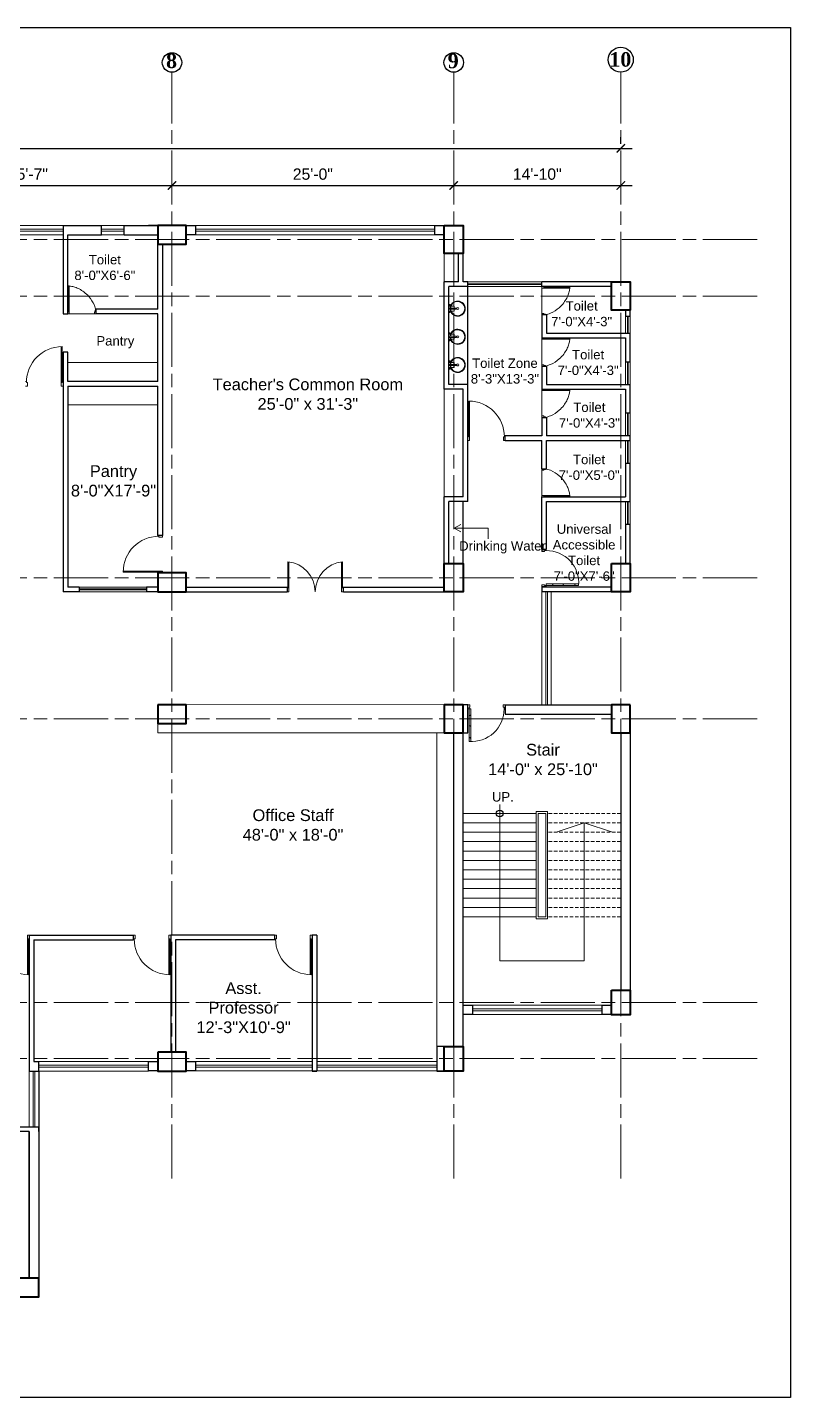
# Model space of a CAD drawing. Header units: inches. Extents: x -12 to 20935469, y -1604 to 24729220.
# Drawn here: x 20865384 to 20866197, y 24718738 to 24720196 of the extents above; entities that cross this region are included whole.
import ezdxf

# ---------------------------------------------------------------- set-up
doc = ezdxf.new("R2010")
doc.units = ezdxf.units.IN
doc.header["$LTSCALE"] = 0.03
doc.header["$MEASUREMENT"] = 0
doc.header["$PDMODE"] = 32
doc.header["$PDSIZE"] = 15
doc.linetypes.add('ACAD_ISO08W100', pattern=[36, 24, -3, 6, -3])
doc.linetypes.add('DASHED2', pattern=[0.375, 0.25, -0.125])
for name, color, linetype, lineweight in [('column', 1, 'Continuous', 40), ('Dim Line', 252, 'Continuous', 13), ('Door', 7, 'Continuous', 18), ('Gas', 21, 'Continuous', 5), ('Glass Line', 252, 'Continuous', 9), ('Grid Line', 252, 'Continuous', 18), ('Hatch', 253, 'Continuous', 15), ('Main Wall', 7, 'Continuous', 30), ('RAIL', 23, 'Continuous', 13), ('STAIR', 46, 'Continuous', 15), ('TOILET FIXTURE', 142, 'Continuous', 5), ('wind.', 150, 'Continuous', 20)]:
    doc.layers.add(name, color=color, linetype=linetype, lineweight=lineweight)
doc.layers.add('FUR', color=251, linetype='Continuous')
doc.layers.add('TEXT', color=7, linetype='Continuous')
doc.styles.add('2', font='swisscl.ttf')
doc.styles.add('RomanS', font='arial.ttf', dxfattribs={"height": 12})
doc.styles.get("Standard").update_dxf_attribs({"font": 'timesbd.ttf'})
doc.dimstyles.new('Aec_Arch_I', dxfattribs={"dimscale": 96, "dimtxt": 12, "dimasz": 0.09375, "dimexe": 0.125, "dimexo": 0.125, "dimgap": 0.0625, "dimtad": 1, "dimdec": 0, "dimzin": 3, "dimdsep": 46, "dimlunit": 4, "dimtxsty": 'RomanS', "dimblk1": 'ARCHTICK', "dimblk2": 'ARCHTICK', "dimsah": 1, "dimcen": 0.09375, "dimdle": 0.125, "dimadec": 0, "dimazin": 0, "dimtfac": 0.75, "dimtdec": 0, "dimtmove": 2, "dimatfit": 3, "dimldrblk": 'ARCHTICK', "dimfxl": 1, "dimfrac": 1, "dimtolj": 1, "dimtzin": 0, "dimarcsym": 0})

# ---------------------------------------------------------------- blocks, each defined once
blk = doc.blocks.new('_ArchTick')
at = {"color": 0, "linetype": 'ByBlock', "lineweight": 35, "const_width": 0.15}
blk.add_lwpolyline([(-0.5, -0.5), (0.5, 0.5)], dxfattribs=at)
blk = doc.blocks.new('*D23')
at = {"layer": 'Defpoints', "color": 0, "transparency": 16777216}
for p in [(20832166.8, 24724578.2), (20832473.8, 24724578.2), (20832473.8, 24724578.2)]:
    blk.add_point(p, dxfattribs=at)
at = {"layer": 'Dim Line', "color": 0, "lineweight": -2, "transparency": 16777216}
for p, q in [((20832154.8, 24724578.2), (20832485.8, 24724578.2)), ((20832166.8, 24724566.2), (20832166.8, 24724566.2)), ((20832473.8, 24724566.2), (20832473.8, 24724566.2))]:
    blk.add_line(p, q, dxfattribs=at)
at = {"layer": 'Dim Line', "color": 0, "lineweight": -2, "transparency": 16777216, "xscale": 9, "yscale": 9, "zscale": 9, "rotation": 180}
blk.add_blockref('_ArchTick', (20832166.8, 24724578.2), dxfattribs=at)
at = {"layer": 'Dim Line', "color": 0, "lineweight": -2, "transparency": 16777216, "xscale": 9, "yscale": 9, "zscale": 9}
blk.add_blockref('_ArchTick', (20832473.8, 24724578.2), dxfattribs=at)
at = {"layer": 'Dim Line', "color": 0, "transparency": 16777216, "insert": (20832320.3, 24724590.3), "char_height": 12, "attachment_point": 5, "style": 'RomanS'}
blk.add_mtext('\\A1;25\'-7"', dxfattribs=at)
blk = doc.blocks.new('*D10')
at = {"layer": 'Defpoints', "color": 0, "transparency": 16777216}
for p in [(20832473.8, 24724578.2), (20832773.8, 24724578.2), (20832773.8, 24724578.2)]:
    blk.add_point(p, dxfattribs=at)
at = {"layer": 'Dim Line', "color": 0, "lineweight": -2, "transparency": 16777216}
blk.add_line((20832461.8, 24724578.2), (20832785.8, 24724578.2), dxfattribs=at)
at = {"layer": 'Dim Line', "color": 0, "lineweight": -2, "transparency": 16777216, "xscale": 9, "yscale": 9, "zscale": 9, "rotation": 180}
blk.add_blockref('_ArchTick', (20832473.8, 24724578.2), dxfattribs=at)
at = {"layer": 'Dim Line', "color": 0, "lineweight": -2, "transparency": 16777216, "xscale": 9, "yscale": 9, "zscale": 9}
blk.add_blockref('_ArchTick', (20832773.8, 24724578.2), dxfattribs=at)
at = {"layer": 'Dim Line', "color": 0, "transparency": 16777216, "insert": (20832623.8, 24724590.3), "char_height": 12, "attachment_point": 5, "style": 'RomanS'}
blk.add_mtext('\\A1;25\'-0"', dxfattribs=at)
blk = doc.blocks.new('*D11')
at = {"layer": 'Defpoints', "color": 0, "transparency": 16777216}
for p in [(20832773.8, 24724578.2), (20832951.8, 24724578.2), (20832951.8, 24724578.2)]:
    blk.add_point(p, dxfattribs=at)
at = {"layer": 'Dim Line', "color": 0, "lineweight": -2, "transparency": 16777216}
for p, q in [((20832761.8, 24724578.2), (20832963.8, 24724578.2)), ((20832951.8, 24724566.2), (20832951.8, 24724566.2))]:
    blk.add_line(p, q, dxfattribs=at)
at = {"layer": 'Dim Line', "color": 0, "lineweight": -2, "transparency": 16777216, "xscale": 9, "yscale": 9, "zscale": 9, "rotation": 180}
blk.add_blockref('_ArchTick', (20832773.8, 24724578.2), dxfattribs=at)
at = {"layer": 'Dim Line', "color": 0, "lineweight": -2, "transparency": 16777216, "xscale": 9, "yscale": 9, "zscale": 9}
blk.add_blockref('_ArchTick', (20832951.8, 24724578.2), dxfattribs=at)
at = {"layer": 'Dim Line', "color": 0, "transparency": 16777216, "insert": (20832862.8, 24724590.3), "char_height": 12, "attachment_point": 5, "style": 'RomanS'}
blk.add_mtext('\\A1;14\'-10"', dxfattribs=at)
blk = doc.blocks.new('*D13')
at = {"layer": 'Defpoints', "color": 0, "transparency": 16777216}
for p in [(20830948.3, 24724610.7), (20832951.8, 24724617.8), (20832951.8, 24724610.7)]:
    blk.add_point(p, dxfattribs=at)
at = {"layer": 'Dim Line', "color": 0, "lineweight": -2, "transparency": 16777216}
for p, q in [((20830948.3, 24724622.7), (20830948.3, 24724629.8)), ((20832951.8, 24724622.7), (20832951.8, 24724629.8)), ((20830936.3, 24724617.8), (20832963.8, 24724617.8))]:
    blk.add_line(p, q, dxfattribs=at)
at = {"layer": 'Dim Line', "color": 0, "lineweight": -2, "transparency": 16777216, "xscale": 9, "yscale": 9, "zscale": 9, "rotation": 180}
blk.add_blockref('_ArchTick', (20830948.3, 24724617.8), dxfattribs=at)
at = {"layer": 'Dim Line', "color": 0, "lineweight": -2, "transparency": 16777216, "xscale": 9, "yscale": 9, "zscale": 9}
blk.add_blockref('_ArchTick', (20832951.8, 24724617.8), dxfattribs=at)
at = {"layer": 'Dim Line', "color": 0, "transparency": 16777216, "insert": (20831950, 24724629.9), "char_height": 12, "attachment_point": 5, "style": 'RomanS'}
blk.add_mtext('\\A1;166\'-11"', dxfattribs=at)
blk = doc.blocks.new('Door_45')
at = {"layer": 'Door'}
for p, q in [((1.5, 5), (1.5, 44)), ((1.5, 40), (2.2, 40)), ((2.2, 40), (2.2, 39.5)), ((2.2, 39.5), (2.7, 39.5)), ((2.7, 39.5), (2.7, 40)), ((2.7, 40), (3.5, 40)), ((3.5, 44), (3.5, 5)), ((1.5, 25.8), (2.2, 25.8)), ((2.2, 25.8), (2.2, 25.3)), ((2.2, 25.3), (2.7, 25.3)), ((2.7, 25.8), (3.5, 25.8)), ((2.7, 25.3), (2.7, 25.8)), ((0, 0), (0, 5)), ((0, 5), (1.5, 5)), ((1.5, 12.6), (2.2, 12.6)), ((3.5, 5), (1.5, 5)), ((1.5, 5), (1.5, 3)), ((1.5, 3), (2.5, 3)), ((2.2, 12.6), (2.2, 13.1)), ((2.2, 13.1), (2.7, 13.1)), ((2.5, 3), (2.5, 0)), ((2.7, 13.1), (2.7, 12.6)), ((2.7, 12.6), (3.5, 12.6)), ((42.5, 3), (42.5, 0)), ((43.5, 3), (42.5, 3)), ((45, 5), (43.5, 5)), ((43.5, 5), (43.5, 3)), ((45, 0), (45, 5)), ((2.5, 0), (0, 0)), ((42.5, 0), (45, 0))]:
    blk.add_line(p, q, dxfattribs=at)
blk.add_arc((4.7, 5.3), 38.8, 359.6233, 94.6685, dxfattribs=at)
blk = doc.blocks.new('sssss-flat-876')
at = {"layer": 'Door', "linetype": 'Continuous', "ltscale": 3}
blk.add_line((3666.5, 84027.2), (3666.5, 84055.7), dxfattribs=at)
at = {"layer": 'Door', "linetype": 'Continuous', "ltscale": 3, "extrusion": (-7.21527e-09, -3.35624e-18, 1), "elevation": 0}
for points in [[(3666.5, 84057.2), (3666.5, 84055.7), (3668.4, 84055.7), (3668.4, 84056.5), (3670.2, 84056.5), (3670.2, 84057.2)], [(3668.4, 84055.7), (3696.2, 84055.7), (3696.2, 84056.5), (3668.4, 84056.5)]]:
    blk.add_lwpolyline(points, close=True, dxfattribs=at)
at = {"layer": 'Door', "linetype": 'Continuous', "ltscale": 3, "flags": 128}
blk.add_lwpolyline([(3670.2, 84027.2, 0.04096), (3675.5, 84028.9, 0.082496), (3684.9, 84034.8, 0.052187), (3689.7, 84040, 0.043988), (3692.9, 84045, 0.036571), (3694.8, 84049.6, 0.034751), (3695.9, 84054.2, 0.011435), (3696.2, 84055.7)], format="xyb", dxfattribs=at)
at = {"layer": 'Door', "linetype": 'Continuous', "ltscale": 3}
blk.add_lwpolyline([(3666.5, 84027.2), (3666.5, 84028.7), (3668.4, 84028.7), (3668.4, 84027.9), (3670.2, 84027.9), (3670.2, 84027.2)], close=True, dxfattribs=at)
blk = doc.blocks.new('$D40')
at = {"layer": 'Door'}
for p, q in [((1, 4), (1, 42)), ((2, 0), (2, 42)), ((1, 5), (0, 5)), ((2, 0), (0, 0)), ((2, 4), (1, 4)), ((39, 4), (38, 4)), ((38, 4), (38, 0)), ((40, 0), (38, 0)), ((40, 5), (39, 5)), ((39, 5), (39, 4))]:
    blk.add_line(p, q, dxfattribs=at)
blk.add_arc((1, 4), 38, 0, 90, dxfattribs=at)
blk = doc.blocks.new('7-flat-72')
at = {"layer": 'Glass Line', "color": 8, "ltscale": 20}
for p, q in [((-64478.7, 376960.5), (-64480.3, 376960.5)), ((-64480.3, 376959.5), (-64480.3, 376960.5)), ((-64480.3, 376959.5), (-64480.3, 376960.5)), ((-64478.7, 376959.5), (-64480.3, 376959.5)), ((-64480.3, 376959.1), (-64480.3, 376959.4)), ((-64478.7, 376959.4), (-64480.3, 376959.4)), ((-64478.7, 376959.1), (-64480.3, 376959.1)), ((-64480.2, 376959.4), (-64480.2, 376959.5)), ((-64480.1, 376959.5), (-64480.1, 376960.5)), ((-64479.9, 376959.5), (-64479.9, 376960.5)), ((-64479.5, 376959.5), (-64479.5, 376960.5)), ((-64479.1, 376959.5), (-64479.1, 376960.5)), ((-64478.9, 376959.5), (-64478.9, 376960.5)), ((-64478.9, 376959.4), (-64478.9, 376959.5)), ((-64478.8, 376959.5), (-64478.8, 376960.5)), ((-64478.7, 376959.5), (-64478.7, 376960.5)), ((-64478.7, 376959.1), (-64478.7, 376959.4)), ((-64475.1, 376959.4), (-64476.9, 376959.4)), ((-64476.9, 376959.1), (-64476.9, 376959.4)), ((-64475.1, 376959.1), (-64476.9, 376959.1)), ((-64476.6, 376959.4), (-64476.6, 376966.6)), ((-64475.5, 376966.6), (-64476.6, 376966.6)), ((-64475.5, 376959.4), (-64475.5, 376966.6)), ((-64475.1, 376959.1), (-64475.1, 376959.4)), ((-64473.3, 376960.5), (-64471.7, 376960.5)), ((-64473.3, 376959.5), (-64473.3, 376960.5)), ((-64473.3, 376959.5), (-64473.3, 376960.5)), ((-64473.3, 376959.5), (-64471.7, 376959.5)), ((-64473.3, 376959.1), (-64473.3, 376959.4)), ((-64473.3, 376959.4), (-64471.7, 376959.4)), ((-64473.3, 376959.1), (-64471.7, 376959.1)), ((-64473.1, 376959.5), (-64473.1, 376960.5)), ((-64473.1, 376959.4), (-64473.1, 376959.5)), ((-64472.9, 376959.5), (-64472.9, 376960.5)), ((-64472.5, 376959.5), (-64472.5, 376960.5)), ((-64472.1, 376959.5), (-64472.1, 376960.5)), ((-64471.9, 376959.5), (-64471.9, 376960.5)), ((-64471.9, 376959.4), (-64471.9, 376959.5)), ((-64471.8, 376959.5), (-64471.8, 376960.5)), ((-64471.7, 376959.5), (-64471.7, 376960.5)), ((-64471.7, 376959.1), (-64471.7, 376959.4))]:
    blk.add_line(p, q, dxfattribs=at)
blk.add_circle((-64476, 376968.4, 0), 1.08, dxfattribs=at)
for radius, start, end in [(8.1, 273.8334, 266.1883), (7.55, 274.115, 265.9068)]:
    blk.add_arc((-64476, 376968.4, 0), radius, start, end, dxfattribs=at)
blk = doc.blocks.new('SFSFSFS-flat-72')
at = {"layer": 'TOILET FIXTURE', "ltscale": 0.2}
blk.add_lwpolyline([(-3918.5, -3608.1), (-3918.5, -3602.7), (-3923.9, -3602.7), (-3923.9, -3608.1)], close=True, dxfattribs=at)
at = {"layer": 'TOILET FIXTURE', "ltscale": 20}
blk.add_blockref('7-flat-72', (60554.8, -380567.2), dxfattribs=at)
blk = doc.blocks.new('A$C36295410')
at = {"layer": 'Door'}
for p, q in [((1, 4), (1, 32)), ((2, 0), (2, 32)), ((58, 0), (58, 32)), ((59, 4), (59, 32)), ((1, 5), (0, 5)), ((2, 4), (1, 4)), ((58, 4), (59, 4)), ((59, 5), (60, 5)), ((2, 0), (0, 0)), ((58, 0), (60, 0))]:
    blk.add_line(p, q, dxfattribs=at)
for centre, start, end in [((-2.5, -0.3), 0.5906, 83.7783), ((62.5, -0.3), 96.2217, 179.4094)]:
    blk.add_arc(centre, 32.5, start, end, dxfattribs=at)
blk = doc.blocks.new('fff')
at = {"layer": 'Grid Line', "color": 252, "linetype": 'ACAD_ISO08W100', "lineweight": 9, "ltscale": 80, "true_color": 0x939598}
for p, q in [((20832473.8, 24723521.1), (20832473.8, 24724698.8)), ((20832773.8, 24723521.1), (20832773.8, 24724698.8)), ((20832951.8, 24723521.1), (20832951.8, 24724698.8)), ((20833096.9, 24724520.6), (20830726.1, 24724520.6)), ((20833096.9, 24724460.6), (20830726.1, 24724460.6)), ((20833096.9, 24724160.7), (20830726.1, 24724160.7)), ((20833096.9, 24724010.7), (20830726.1, 24724010.7)), ((20833096.9, 24723708.7), (20830726.1, 24723708.7)), ((20833096.9, 24723648.8), (20830726.1, 24723648.8))]:
    blk.add_line(p, q, dxfattribs=at)
at = {"layer": 'Dim Line'}
for base, p1, p2, picture, middle in [((20832951.7523, 24724617.8128), (20830948.3088, 24724610.7482), (20832951.7523, 24724610.7482), '*D13', (20831950.0306, 24724629.9397)), ((20832473.8, 24724578.2), (20832166.8, 24724578.2), (20832473.8, 24724578.2), '*D23', (20832320.3, 24724590.3)), ((20832773.8, 24724578.2), (20832473.8, 24724578.2), (20832773.8, 24724578.2), '*D10', (20832623.8, 24724590.3)), ((20832951.8, 24724578.2), (20832773.8, 24724578.2), (20832951.8, 24724578.2), '*D11', (20832862.8, 24724590.3))]:
    dim = blk.add_linear_dim(base=base, p1=p1, p2=p2, dimstyle='Aec_Arch_I', dxfattribs=at)
    dim.commit()
    dim.dimension.update_dxf_attribs({"geometry": picture, "text_midpoint": middle})

msp = doc.modelspace()

# ---------------------------------------------------------------- linework, layer by layer
for p, q in [((20865853, 24719816.2), (20865853, 24719920.5)), ((20866026, 24719925.5), (20866026, 24719925.5)), ((20865848, 24719625.6), (20865848, 24719691.6)), ((20865937, 24719600.8), (20865932, 24719600.8))]:
    msp.add_line(p, q)
msp.add_lwpolyline([(20865396, 24719085.4), (20865396, 24718845), (20864710.5, 24718845), (20864710.5, 24719085.4)])
msp.add_circle((20865887, 24719359.6), 3.61)
at = {"layer": 'column', "lineweight": 40, "ltscale": 20}
for points in [[(20865523, 24719985.5), (20865523, 24719965.5), (20865553, 24719965.5), (20865553, 24719985.5)], [(20865828, 24719985.5), (20865848, 24719985.5), (20865848, 24719955.5), (20865828, 24719955.5)], [(20866006, 24719925.5), (20866026, 24719925.5), (20866026, 24719895.5), (20866006, 24719895.5)], [(20865828, 24719625.6), (20865848, 24719625.6), (20865848, 24719595.6), (20865828, 24719595.6)], [(20866006, 24719625.6), (20866026, 24719625.6), (20866026, 24719595.6), (20866006, 24719595.6)], [(20865523, 24719615.6), (20865523, 24719595.6), (20865553, 24719595.6), (20865553, 24719615.6)], [(20865523, 24719475.4), (20865523, 24719455.4), (20865553, 24719455.4), (20865553, 24719475.4)], [(20865848, 24719475.4), (20865828, 24719475.4), (20865828, 24719445.4), (20865848, 24719445.4)], [(20866026, 24719475.4), (20866006, 24719475.4), (20866006, 24719445.4), (20866026, 24719445.4)], [(20866006, 24719171.4), (20866026, 24719171.4), (20866026, 24719145.4), (20866006, 24719145.4)], [(20865523, 24719105.4), (20865523, 24719085.4), (20865553, 24719085.4), (20865553, 24719105.4)], [(20865828, 24719111.4), (20865848, 24719111.4), (20865848, 24719085.4), (20865828, 24719085.4)], [(20865366, 24718865), (20865366, 24718845), (20865396, 24718845), (20865396, 24718865)]]:
    msp.add_lwpolyline(points, close=True, dxfattribs=at)
at = {"layer": 'Defpoints'}
msp.add_lwpolyline([(20863758, 24720196.3), (20866196.8, 24720196.3), (20866196.8, 24718737.8), (20863758, 24718737.8)], close=True, dxfattribs=at)
at = {"layer": 'Gas', "color": 0, "lineweight": 5}
for points in [[(20865926, 24719361.6), (20865938, 24719361.6), (20865938, 24719247.6), (20865926, 24719247.6)], [(20865928, 24719359.6), (20865936, 24719359.6), (20865936, 24719249.6), (20865928, 24719249.6)]]:
    msp.add_lwpolyline(points, close=True, dxfattribs=at)
at = {"layer": 'Hatch'}
msp.add_line((20865828, 24719925.5), (20865828, 24719955.4), dxfattribs=at)
at = {"layer": 'Hatch', "lineweight": 5}
for p, q in [((20865523, 24719839.5), (20865427, 24719839.5)), ((20865828, 24719696.6), (20865828, 24719811.2)), ((20865427, 24719794.5), (20865523, 24719794.5)), ((20865820, 24719111.4), (20865820, 24719445.4))]:
    msp.add_line(p, q, dxfattribs=at)
msp.add_lwpolyline([(20865523, 24719475.6), (20865828, 24719475.4), (20865828, 24719445.4), (20865523, 24719445.6)], close=True, dxfattribs=at)
at = {"layer": 'Main Wall', "lineweight": 30}
for p, q in [((20865422, 24719985.5), (20865422, 24719891.5)), ((20865427, 24719891.5), (20865427, 24719975.5)), ((20865427, 24719975.5), (20865463, 24719975.5)), ((20865463, 24719975.5), (20865463, 24719985.5)), ((20865487, 24719975.5), (20865487, 24719985.5)), ((20865487, 24719975.5), (20865523, 24719975.5)), ((20865523, 24719985.5), (20865513, 24719985.5)), ((20865513, 24719975.5), (20865523, 24719975.5)), ((20865818, 24719985.5), (20865828, 24719985.5)), ((20865818, 24719975.5), (20865818, 24719985.5)), ((20865828, 24719975.5), (20865818, 24719975.5)), ((20865523, 24719896.5), (20865523, 24719965.5)), ((20865528, 24719965.5), (20865528, 24719655.6)), ((20865843, 24719925.5), (20865843, 24719955.5)), ((20865848, 24719925.5), (20865848, 24719955.5)), ((20865828, 24719811.2), (20865828, 24719925.5)), ((20865843, 24719925.5), (20865828, 24719925.5)), ((20865833, 24719816.2), (20865833, 24719920.5)), ((20865853, 24719920.5), (20865833, 24719920.5)), ((20865853, 24719925.5), (20865848, 24719925.5)), ((20865853, 24719920.5), (20865853, 24719925.5)), ((20866006, 24719925.5), (20865932, 24719925.5)), ((20865932, 24719920.5), (20865932, 24719925.5)), ((20866006, 24719920.5), (20865932, 24719920.5)), ((20865422, 24719891.5), (20865427, 24719891.5)), ((20865457, 24719896.5), (20865457, 24719891.5)), ((20865523, 24719896.5), (20865457, 24719896.5)), ((20865523, 24719891.5), (20865457, 24719891.5)), ((20865523, 24719819.5), (20865523, 24719891.5)), ((20865937, 24719890.5), (20865932, 24719890.5)), ((20865937, 24719890.5), (20865937, 24719870.8)), ((20866026, 24719888.8), (20866026, 24719895.5)), ((20865937, 24719870.8), (20866026, 24719870.8)), ((20866026, 24719840.2), (20866026, 24719870.8)), ((20865932, 24719865.8), (20866021, 24719865.8)), ((20865427, 24719850.5), (20865422, 24719850.5)), ((20865422, 24719850.5), (20865422, 24719595.6)), ((20865427, 24719819.5), (20865427, 24719850.5)), ((20865932, 24719835.8), (20865937, 24719835.8)), ((20865937, 24719835.8), (20865937, 24719816.2)), ((20865523, 24719819.5), (20865427, 24719819.5)), ((20865427, 24719814.5), (20865523, 24719814.5)), ((20865427, 24719814.5), (20865427, 24719600.6)), ((20865523, 24719655.6), (20865523, 24719814.5)), ((20865853, 24719816.2), (20865833, 24719816.2)), ((20865853, 24719761.6), (20865853, 24719816.2)), ((20865937, 24719816.2), (20866026, 24719816.2)), ((20866026, 24719785.6), (20866026, 24719816.2)), ((20865848, 24719811.2), (20865828, 24719811.2)), ((20865848, 24719696.6), (20865848, 24719811.2)), ((20865932, 24719811.2), (20866021, 24719811.2)), ((20866021, 24719811.2), (20866021, 24719785.6)), ((20866026, 24719785.6), (20866021, 24719785.6)), ((20865932, 24719781.2), (20865937, 24719781.2)), ((20865853, 24719691.6), (20865853, 24719761.6)), ((20865893, 24719756.6), (20865893, 24719761.6)), ((20865893, 24719756.6), (20865932, 24719756.6)), ((20865932, 24719726.6), (20865932, 24719756.6)), ((20866026, 24719761.6), (20865937, 24719761.6)), ((20865937, 24719756.6), (20866026, 24719756.6)), ((20865937, 24719726.6), (20865937, 24719756.6)), ((20866026, 24719756.6), (20866026, 24719761.6)), ((20865932, 24719726.6), (20865937, 24719726.6)), ((20866021, 24719732.6), (20866026, 24719732.6)), ((20866021, 24719732.6), (20866021, 24719696.6)), ((20866026, 24719691.6), (20866026, 24719732.6)), ((20865828, 24719625.6), (20865828, 24719696.6)), ((20865848, 24719696.6), (20865828, 24719696.6)), ((20865932, 24719640.8), (20865932, 24719696.6)), ((20865932, 24719696.6), (20866021, 24719696.6)), ((20865833, 24719625.6), (20865833, 24719691.6)), ((20865853, 24719691.6), (20865833, 24719691.6)), ((20865937, 24719640.8), (20865937, 24719691.6)), ((20865937, 24719691.6), (20866026, 24719691.6)), ((20866021, 24719667.6), (20866021, 24719625.6)), ((20866021, 24719667.6), (20866026, 24719667.6)), ((20866026, 24719625.6), (20866026, 24719667.6)), ((20865528, 24719655.6), (20865523, 24719655.6)), ((20865932, 24719640.8), (20865937, 24719640.8)), ((20865439, 24719595.6), (20865422, 24719595.6)), ((20865439, 24719600.6), (20865427, 24719600.6)), ((20865439, 24719600.6), (20865439, 24719595.6)), ((20865523, 24719600.6), (20865511, 24719600.6)), ((20865511, 24719600.6), (20865511, 24719595.6)), ((20865523, 24719595.6), (20865511, 24719595.6)), ((20865553, 24719600.6), (20865660.5, 24719600.6)), ((20865553, 24719595.6), (20865660.5, 24719595.6)), ((20865660.5, 24719600.6), (20865660.5, 24719595.6)), ((20865720.5, 24719600.6), (20865828, 24719600.6)), ((20865720.5, 24719595.6), (20865720.5, 24719600.6)), ((20865720.5, 24719595.6), (20865828, 24719595.6)), ((20865932, 24719600.8), (20866006, 24719600.8)), ((20865932, 24719600.8), (20865932, 24719595.7)), ((20865932, 24719595.7), (20866006, 24719595.7)), ((20865853, 24719475.4), (20865848, 24719475.4)), ((20865853, 24719445.4), (20865853, 24719475.4)), ((20865893, 24719475.4), (20866006, 24719475.4)), ((20865893, 24719475.4), (20865893, 24719465.4)), ((20865893, 24719465.4), (20866006, 24719465.4)), ((20865838, 24719111.4), (20865838, 24719445.4)), ((20865848, 24719111.4), (20865848, 24719445.4)), ((20865848, 24719445.4), (20865853, 24719445.4)), ((20866016, 24719445.4), (20866016, 24719171.4)), ((20866026, 24719445.4), (20866026, 24719171.4)), ((20865386, 24719230), (20865386, 24719085.4)), ((20865386, 24719230), (20865496.7, 24719230)), ((20865496.7, 24719230), (20865496.7, 24719225)), ((20865647.3, 24719230), (20865536.7, 24719230)), ((20865536.7, 24719230), (20865536.7, 24719105.4)), ((20865647.3, 24719230), (20865647.3, 24719225)), ((20865692.3, 24719230), (20865687.3, 24719230)), ((20865687.3, 24719230), (20865687.3, 24719085.4)), ((20865692.3, 24719230), (20865692.3, 24719085.4)), ((20865391, 24719225), (20865391, 24719095.4)), ((20865391, 24719225), (20865496.7, 24719225)), ((20865647.3, 24719225), (20865541.7, 24719225)), ((20865541.7, 24719225), (20865541.7, 24719105.4)), ((20865858, 24719155.6), (20865858, 24719145.6)), ((20865386, 24719085.4), (20865396, 24719085.4)), ((20865391, 24719095.4), (20865396, 24719095.4)), ((20865396, 24719085.4), (20865396, 24719095.4)), ((20865687.3, 24719085.4), (20865692.3, 24719085.4)), ((20865828, 24719085.4), (20865820, 24719085.4)), ((20865261.8, 24719026), (20865396, 24719026.1)), ((20865396, 24719021.1), (20865396, 24719026.1)), ((20865386, 24719021.1), (20865256.8, 24719021)), ((20865386, 24719021.1), (20865386, 24718865)), ((20865386, 24718865), (20865386, 24719021.1)), ((20865396, 24719021.1), (20865396, 24718865))]:
    msp.add_line(p, q, dxfattribs=at)
for points in [[(20865422, 24719985.5), (20865463, 24719985.5)], [(20865487, 24719985.5), (20865523, 24719985.5)], [(20865553, 24719985.5), (20865563, 24719985.5), (20865563, 24719975.5), (20865553, 24719975.5)], [(20865932, 24719890.5), (20865932, 24719865.8)], [(20866021, 24719895.5), (20866021, 24719888.8)], [(20866021, 24719888.8), (20866026, 24719888.8)], [(20866021, 24719865.8), (20866021, 24719840.2)], [(20865932, 24719835.8), (20865932, 24719811.2)], [(20866021, 24719840.2), (20866026, 24719840.2)], [(20865932, 24719781.2), (20865932, 24719761.6)], [(20865937, 24719781.2), (20865937, 24719761.6)], [(20865932, 24719761.6), (20865893, 24719761.6)], [(20865858, 24719145.6), (20865848, 24719145.6), (20865848, 24719155.6), (20865858, 24719155.6)], [(20866006, 24719145.6), (20865996, 24719145.6), (20865996, 24719155.6), (20866006, 24719155.6)], [(20865523, 24719085.6), (20865513, 24719085.6), (20865513, 24719095.6), (20865523, 24719095.6)], [(20865553, 24719095.6), (20865563, 24719095.6), (20865563, 24719085.6), (20865553, 24719085.6)]]:
    msp.add_lwpolyline(points, dxfattribs=at)
msp.add_lwpolyline([(20865828, 24719111.4), (20865820, 24719111.4), (20865820, 24719085.4), (20865828, 24719085.4)], close=True, dxfattribs=at)
at = {"layer": 'RAIL', "lineweight": 9}
for p, q in [((20865887, 24719369.3), (20865887, 24719202.6)), ((20865947, 24719339.6), (20865977, 24719349.6)), ((20865977, 24719202.6), (20865977, 24719349.6)), ((20865977, 24719349.6), (20866007, 24719339.6)), ((20865848, 24719339.6), (20865926, 24719339.6)), ((20865887, 24719202.6), (20865977, 24719202.6))]:
    msp.add_line(p, q, dxfattribs=at)
at = {"layer": 'STAIR', "color": 253, "lineweight": 5}
for p, q in [((20865838.4, 24719663.3), (20865845.7, 24719667.3)), ((20865838.4, 24719663.3), (20865874.6, 24719663.3)), ((20865838.4, 24719663.3), (20865845.7, 24719659.3)), ((20865874.6, 24719663.3), (20865874.6, 24719652.1))]:
    msp.add_line(p, q, dxfattribs=at)
at = {"layer": 'STAIR', "color": 32, "lineweight": 5}
for p, q in [((20865926, 24719359.6), (20865848, 24719359.6)), ((20865926, 24719349.6), (20865848, 24719349.6)), ((20865908, 24719339.6), (20865848, 24719339.6)), ((20865926, 24719329.6), (20865848, 24719329.6)), ((20865926, 24719319.6), (20865848, 24719319.6)), ((20865926, 24719309.6), (20865848, 24719309.6)), ((20865926, 24719299.6), (20865848, 24719299.6)), ((20865926, 24719289.6), (20865848, 24719289.6)), ((20865926, 24719279.6), (20865848, 24719279.6)), ((20865926, 24719269.6), (20865848, 24719269.6)), ((20865926, 24719259.6), (20865848, 24719259.6)), ((20865926, 24719249.6), (20865848, 24719249.6))]:
    msp.add_line(p, q, dxfattribs=at)
at = {"layer": 'STAIR', "color": 32, "linetype": 'DASHED2', "lineweight": 5, "ltscale": 500}
for p, q in [((20866016, 24719359.6), (20865938, 24719359.6)), ((20866016, 24719349.6), (20865938, 24719349.6)), ((20866016, 24719339.6), (20865938, 24719339.6)), ((20866016, 24719329.6), (20865938, 24719329.6)), ((20866016, 24719319.6), (20865938, 24719319.6)), ((20866016, 24719309.6), (20865938, 24719309.6)), ((20866016, 24719299.6), (20865938, 24719299.6)), ((20866016, 24719289.6), (20865938, 24719289.6)), ((20866016, 24719279.6), (20865938, 24719279.6)), ((20866016, 24719269.6), (20865938, 24719269.6)), ((20866016, 24719259.6), (20865938, 24719259.6)), ((20866016, 24719249.6), (20865938, 24719249.6))]:
    msp.add_line(p, q, dxfattribs=at)
at = {"layer": 'TEXT'}
for centre, radius in [((20865538, 24720159), 10.4), ((20865838, 24720159), 10.4), ((20866016, 24720161.9), 13.3)]:
    msp.add_circle(centre, radius, dxfattribs=at)
at = {"layer": 'wind.', "lineweight": 5}
for p, q in [((20865422, 24719985.5), (20865238, 24719985.5)), ((20865422, 24719975.5), (20865238, 24719975.5)), ((20865463, 24719985.5), (20865487, 24719985.5)), ((20865463, 24719981.5), (20865487, 24719981.5)), ((20865463, 24719979.5), (20865487, 24719979.5)), ((20865463, 24719975.5), (20865487, 24719975.5)), ((20865563, 24719985.5), (20865818, 24719985.5)), ((20865563, 24719975.5), (20865818, 24719975.5)), ((20866021, 24719816.2), (20866021, 24719840.2)), ((20866023, 24719816.2), (20866023, 24719840.2)), ((20866024, 24719816.2), (20866024, 24719840.2)), ((20866026, 24719816.2), (20866026, 24719840.2)), ((20866021, 24719761.6), (20866021, 24719785.6)), ((20866023, 24719761.6), (20866023, 24719785.6)), ((20866024, 24719761.6), (20866024, 24719785.6)), ((20866026, 24719761.6), (20866026, 24719785.6)), ((20866021, 24719732.6), (20866021, 24719756.6)), ((20866023, 24719732.6), (20866023, 24719756.6)), ((20866024, 24719732.6), (20866024, 24719756.6)), ((20866026, 24719732.6), (20866026, 24719756.6)), ((20866021, 24719667.6), (20866021, 24719691.6)), ((20866023, 24719667.6), (20866023, 24719691.6)), ((20866024, 24719667.6), (20866024, 24719691.6)), ((20866026, 24719667.6), (20866026, 24719691.6)), ((20865932, 24719475.6), (20865932, 24719595.7)), ((20865936, 24719475.6), (20865936, 24719595.7)), ((20865938, 24719475.6), (20865938, 24719595.7)), ((20865942, 24719475.6), (20865942, 24719595.7)), ((20865848, 24719151.6), (20865848, 24719151.6)), ((20865848, 24719149.6), (20865848, 24719149.6)), ((20865996, 24719155.6), (20865858, 24719155.6)), ((20865996, 24719151.6), (20865858, 24719151.6)), ((20865996, 24719149.6), (20865858, 24719149.6)), ((20865996, 24719145.6), (20865858, 24719145.6)), ((20865386, 24719085.4), (20865386, 24719026.1)), ((20865386, 24719085.4), (20865386, 24719026.1)), ((20865390, 24719085.4), (20865390, 24719026.1)), ((20865392, 24719085.4), (20865392, 24719026.1)), ((20865396, 24719095.4), (20865513, 24719095.4)), ((20865396, 24719091.6), (20865513, 24719091.6)), ((20865396, 24719089.6), (20865513, 24719089.6)), ((20865396, 24719085.4), (20865396, 24719026.1)), ((20865396, 24719085.4), (20865513, 24719085.4)), ((20865563, 24719095.6), (20865687.3, 24719095.6)), ((20865563, 24719091.6), (20865687.3, 24719091.6)), ((20865563, 24719091.6), (20865687.3, 24719091.6)), ((20865563, 24719089.6), (20865687.3, 24719089.6)), ((20865563, 24719089.6), (20865687.3, 24719089.6)), ((20865563, 24719085.6), (20865820, 24719085.6)), ((20865692.3, 24719095.6), (20865820, 24719095.6)), ((20865692.3, 24719091.6), (20865820, 24719091.6)), ((20865692.3, 24719091.6), (20865820, 24719091.6)), ((20865692.3, 24719089.6), (20865820, 24719089.6)), ((20865692.3, 24719089.6), (20865820, 24719089.6))]:
    msp.add_line(p, q, dxfattribs=at)
at = {"layer": 'wind.'}
for p, q in [((20865238, 24719981.5), (20865422, 24719981.5)), ((20865238, 24719979.5), (20865422, 24719979.5)), ((20865563, 24719981.5), (20865818, 24719981.5)), ((20865563, 24719979.5), (20865818, 24719979.5)), ((20865932, 24719925.5), (20865853, 24719925.5)), ((20865932, 24719923.5), (20865853, 24719923.5)), ((20865932, 24719922.5), (20865853, 24719922.5)), ((20865932, 24719920.5), (20865853, 24719920.5)), ((20866021, 24719870.8), (20866021, 24719888.8)), ((20866023, 24719870.8), (20866023, 24719888.8)), ((20866024, 24719870.8), (20866024, 24719888.8)), ((20866026, 24719870.8), (20866026, 24719888.8)), ((20865439, 24719600.6), (20865511, 24719600.6)), ((20865439, 24719598.6), (20865511, 24719598.6)), ((20865439, 24719597.6), (20865511, 24719597.6)), ((20865439, 24719595.6), (20865511, 24719595.6))]:
    msp.add_line(p, q, dxfattribs=at)

# ---------------------------------------------------------------- block references
at = {"layer": 'Door', "ltscale": 20}
for p in [(20862265.5, 24635863.2), (20862265.5, 24635808.6), (20862265.5, 24635754)]:
    msp.add_blockref('sssss-flat-876', p, dxfattribs=at)
at = {"layer": 'Door'}
msp.add_blockref('$D40', (20865853, 24719756.6), dxfattribs=at)
at = {"layer": 'Door', "ltscale": 20, "xscale": -1, "rotation": 180}
msp.add_blockref('sssss-flat-876', (20862265.5, 24803753.8), dxfattribs=at)
at = {"layer": 'Door'}
for p, rotation in [((20865528, 24719615.6), 89.99999999999997), ((20865386, 24719230), 180), ((20865536.7, 24719230), 180), ((20865687.3, 24719230), 180)]:
    msp.add_blockref('$D40', p, dxfattribs=dict(at, rotation=rotation))
at = {"layer": 'Door', "color": 250, "ltscale": 20, "xscale": -0.8888888888759539, "yscale": 0.8888888888759539, "zscale": 0.8888888888759539}
for p, rotation in [((20865932, 24719600.8), 270), ((20865853, 24719475.4), 180)]:
    msp.add_blockref('Door_45', p, dxfattribs=dict(at, rotation=rotation))
at = {"layer": 'FUR', "xscale": -1}
msp.add_blockref('A$C36295410', (20865720.5, 24719595.6), dxfattribs=at)
at = {"layer": 'Main Wall'}
msp.add_blockref('fff', (33064.2, -4550.2), dxfattribs=at)
at = {"layer": 'Main Wall', "rotation": 90.00000000000001}
msp.add_blockref('sssss-flat-876', (20949484.2, 24716225), dxfattribs=at)
at = {"layer": 'Main Wall', "xscale": -1}
msp.add_blockref('$D40', (20865422, 24719814.5), dxfattribs=at)
at = {"layer": 'TOILET FIXTURE', "ltscale": 20, "xscale": -1, "rotation": 270}
for p in [(20869441.1, 24723818.2), (20869441.1, 24723788.2), (20869441.1, 24723758.2)]:
    msp.add_blockref('SFSFSFS-flat-72', p, dxfattribs=at)

# ---------------------------------------------------------------- texts
at = {"layer": 'TEXT', "char_height": 15.44, "width": 227.458, "attachment_point": 8, "rotation": 0}
for s, insert in [('\\A1;8', (20865537.5, 24720152.8)), ('\\A1;9', (20865837.5, 24720152.7)), ('\\A1;10', (20866015.5, 24720154.3))]:
    msp.add_mtext(s, dxfattribs=dict(at, insert=insert))
at = {"layer": 'TEXT', "color": 30, "lineweight": 5, "ltscale": 20, "attachment_point": 2, "style": '2'}
for s, width, gutter_width, insert, char_height in [('{\\fArial|b0|i0|c0|p34;\\C0;Toilet \\P8\'-0"X6\'-6"}', 104.76, 0.5, (20865466.5, 24719954.1), 10), ('{\\fArial|b0|i0|c0|p34;\\C0;Toilet \\P7\'-0"X4\'-3"}', 104.76, 0.5, (20865974.3, 24719904.9), 10), ('{\\fArial|b0|i0|c0|p34;\\C0;Pantry}', 63.513, 0.5, (20865477.7, 24719867.7), 10), ('{\\fArial|b0|i0|c0|p34;\\C0;Toilet Zone\\P8\'-3"X13\'-3"}', 104.76, 0.5, (20865892.6, 24719843.9), 10), ('{\\fArial|b0|i0|c0|p34;\\C0;Toilet \\P7\'-0"X4\'-3"}', 104.76, 0.5, (20865981.2, 24719853), 10), ('\\pxqc;{\\fArial|b0|i0|c0|p34;\\C0;Teacher\'s Common Room\\P25\'-0" x 31\'-3"}', 213.725, 0.5, (20865682.7, 24719822.6), 12.476), ('{\\fArial|b0|i0|c0|p34;\\C0;Toilet \\P7\'-0"X4\'-3"}', 104.76, 0.5, (20865982.5, 24719797), 10), ('{\\fArial|b0|i0|c0|p34;\\C0;Toilet \\P7\'-0"X5\'-0"}', 104.76, 0.5, (20865982.2, 24719741.4), 10), ('{\\fArial|b0|i0|c0|p34;\\C0;Pantry\\P8\'-0"X17\'-9"}', 63.513, 0.5, (20865475.7, 24719730.3), 12.476), ('{\\fArial|b0|i0|c0|p34;\\C0;Universal Accessible Toilet\\P7\'-0"X7\'-6"}', 88.036, 0.35, (20865976.9, 24719667.3), 10), ('\\pxsm1;{\\fArial|b0|i0|c0|p34;\\C0;Drinking Water }', 88.563, 0.282, (20865890, 24719649.4), 10), ('\\pxsm1;{\\fArial|b0|i0|c0|p34;\\C0;Stair\\P14\'-0" x 25\'-10"  }', 194.969, 0.282, (20865933.1, 24719433.7), 12.476), ('{\\fArial|b0|i0|c0|p34;\\C0;UP.}', 104.76, 0.5, (20865890.4, 24719382.3), 10), ('\\pxqc;{\\fArial|b0|i0|c0|p34;\\C0;Office Staff\\P48\'-0" x 18\'-0" }', 140.654, 0.5, (20865666.9, 24719364), 12.476), ('\\pxqc;{\\fArial|b0|i0|c0|p34;\\C0;Asst.\\PProfessor\\P\\pq*;12\'-3"X10\'-9"\\P\\pqc;\\P }', 165.486, 0.5, (20865614.2, 24719179.9), 12.476)]:
    msp.add_mtext_dynamic_manual_height_columns(s, width=width, gutter_width=gutter_width, heights=[0], dxfattribs=dict(at, insert=insert, char_height=char_height))

doc.saveas('drawing.dxf')
